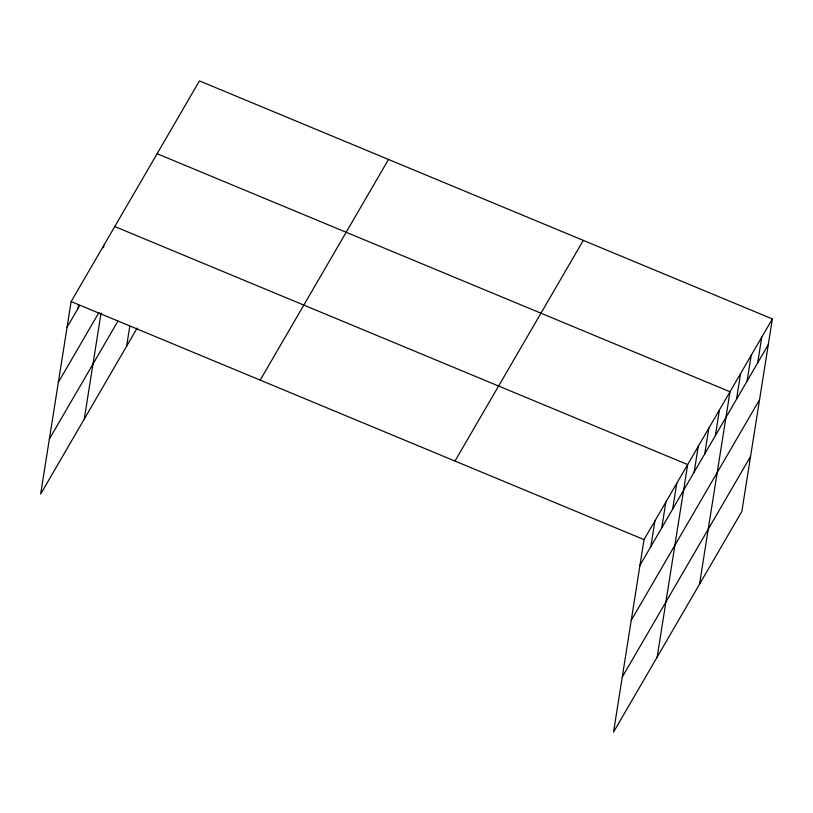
<?xml version="1.0" encoding="UTF-8"?>
<svg xmlns="http://www.w3.org/2000/svg" width="813" height="813" viewBox="0 0 813 813"><rect width="100%" height="100%" fill="white"/><g stroke="black" fill="none" stroke-linecap="round" stroke-linejoin="round"><path stroke-width="1.22" d="M772.35 318.94L644.028 539.608L613.541 732.096L741.863 511.428L772.35 318.94L199.459 80.904L71.138 301.572L40.65 494.06L137.214 328.005M77.977 308.513L78.556 304.845M103.475 247.752L103.861 245.302M84.278 419.03L101.046 313.188M126.625 346.216L129.795 326.196M650.857 546.549L654.932 520.859M661.772 527.789L665.837 502.099M672.676 509.04L676.751 483.339M657.168 657.077L687.656 464.579L114.765 226.542M694.17 472.068L698.245 446.378M704.759 453.867L708.824 428.166M715.349 435.666L719.414 409.965M699.515 584.252L730.003 391.764L157.112 153.718M736.517 399.254L740.592 373.553M747.106 381.043L751.171 355.352M757.696 362.842L761.761 337.141M67.073 327.263L79.796 305.383M58.353 382.313L98.952 312.487M49.369 439.02L117.905 321.155M260.19 380.128L388.512 159.45M454.975 461.062L583.297 240.384M639.953 565.309L768.285 344.631M631.234 620.349L759.566 399.681M622.25 677.056L750.582 456.388M71.138 301.572L644.028 539.608"/></g></svg>
